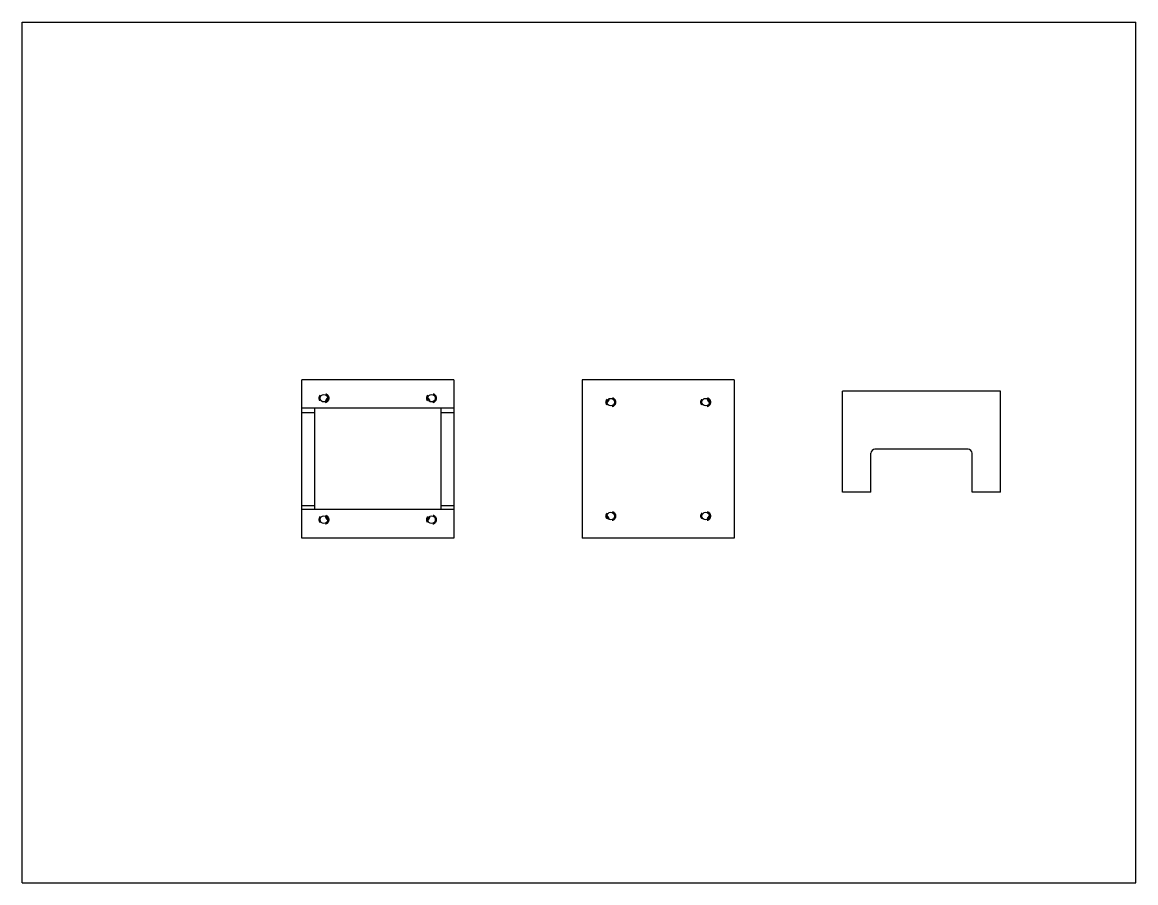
# Model space of a CAD drawing. Header units: inches. Extents: x 0 to 22, y 0 to 17.
import ezdxf

# ---------------------------------------------------------------- set-up
doc = ezdxf.new("R2010")
doc.units = ezdxf.units.IN
doc.header["$LTSCALE"] = 1.21
doc.header["$MEASUREMENT"] = 0
doc.linetypes.add('HIDDEN', pattern=[0.2, 0.1, -0.1])
doc.layers.get('0').update_dxf_attribs({"linetype": 'CONTINUOUS'})
doc.layers.add('02___PRT_ALL_AXES', color=7, linetype='CONTINUOUS')

msp = doc.modelspace()

# ---------------------------------------------------------------- linework, layer by layer
at = {"color": 7, "linetype": 'CONTINUOUS'}
for p, q in [((0, 0), (0, 17)), ((0, 17), (22, 17)), ((22, 0), (22, 17)), ((5.524, 6.81), (5.524, 9.935)), ((8.524, 9.935), (5.524, 9.935)), ((8.524, 9.935), (8.524, 6.81)), ((11.065, 9.933), (11.065, 6.808)), ((14.065, 9.933), (11.065, 9.933)), ((14.065, 9.933), (14.065, 6.808)), ((16.205, 7.714), (16.205, 9.714)), ((19.33, 9.714), (16.205, 9.714)), ((19.33, 7.714), (19.33, 9.714)), ((8.524, 9.373), (5.524, 9.373)), ((5.524, 9.293), (5.774, 9.293)), ((5.774, 9.373), (5.774, 7.373)), ((8.274, 7.373), (8.274, 9.373)), ((8.274, 9.293), (8.524, 9.293)), ((16.767, 7.714), (16.767, 8.484)), ((18.687, 8.564), (16.847, 8.564)), ((18.767, 7.714), (18.767, 8.484)), ((16.767, 7.714), (16.205, 7.714)), ((19.33, 7.714), (18.767, 7.714)), ((5.524, 7.453), (5.774, 7.453)), ((8.524, 7.373), (5.524, 7.373)), ((8.274, 7.453), (8.524, 7.453)), ((8.524, 6.81), (5.524, 6.81)), ((14.065, 6.808), (11.065, 6.808)), ((0, 0), (22, 0))]:
    msp.add_line(p, q, dxfattribs=at)
for centre, start, end in [((16.847, 8.484), 90, 180), ((18.687, 8.484), 0, 90)]:
    msp.add_arc(centre, 0.08, start, end, dxfattribs=at)
at = {"layer": '02___PRT_ALL_AXES', "color": 8, "linetype": 'HIDDEN'}
for centre in [(5.961, 9.573), (8.086, 9.573), (11.628, 9.495), (13.503, 9.495), (5.961, 7.173), (8.086, 7.173), (11.628, 7.245), (13.503, 7.245)]:
    msp.add_circle(centre, 0.095, dxfattribs=at)
at = {"layer": '02___PRT_ALL_AXES', "color": 7, "linetype": 'CONTINUOUS'}
for centre in [(5.961, 9.573), (8.086, 9.573), (11.628, 9.495), (13.503, 9.495), (11.628, 7.245), (13.503, 7.245), (5.961, 7.173), (8.086, 7.173)]:
    msp.add_circle(centre, 0.0747, dxfattribs=at)
at = {"layer": '02___PRT_ALL_AXES', "color": 8, "linetype": 'HIDDEN'}
for centre, start, end in [((6.086, 9.498), 122.4217, 175.5733), ((7.961, 9.498), 4.4267, 57.5783), ((11.503, 9.57), 302.4217, 355.5733), ((13.628, 9.57), 184.4267, 237.5783), ((6.086, 7.248), 184.4267, 237.5783), ((7.961, 7.248), 302.4217, 355.5733), ((11.503, 7.17), 4.4267, 57.5783), ((13.628, 7.17), 122.4217, 175.5733)]:
    msp.add_arc(centre, 0.095, start, end, dxfattribs=at)

doc.saveas('drawing.dxf')
